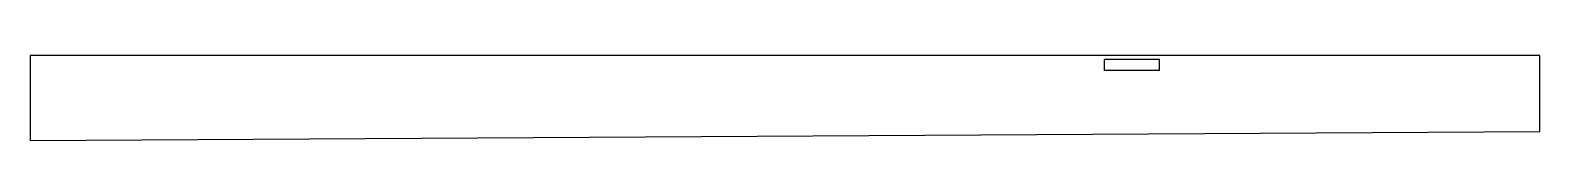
# Model space of a CAD drawing. Header units: millimetres. Extents: x 0 to 1096, y 0 to 62.
import ezdxf

# ---------------------------------------------------------------- set-up
doc = ezdxf.new("R2010")
doc.units = ezdxf.units.MM

msp = doc.modelspace()

# ---------------------------------------------------------------- linework, layer by layer
for p, q in [((0, 62), (0, 0)), ((1096, 62), (0, 62)), ((820, 59), (780, 59)), ((780, 51), (780, 59)), ((820, 51), (820, 59)), ((1096, 6.576), (1096, 62)), ((820, 51), (780, 51)), ((0, 0), (1096, 6.576))]:
    msp.add_line(p, q)

doc.saveas('drawing.dxf')
